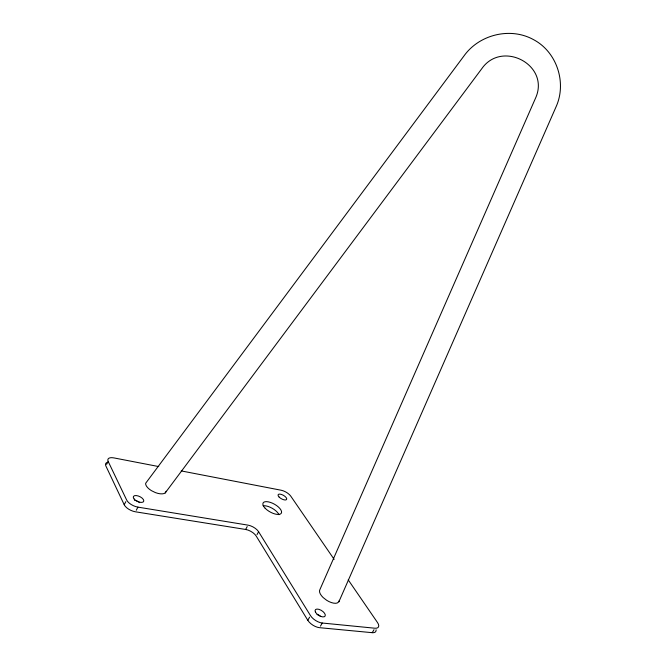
<?xml version="1.0" encoding="UTF-8"?>
<svg xmlns="http://www.w3.org/2000/svg" width="666" height="666" viewBox="0 0 666 666"><rect width="100%" height="100%" fill="white"/><g stroke="black" fill="none" stroke-linecap="round" stroke-linejoin="round"><path stroke-width="1" d="M338.894 601.739L556.085 106.76C566.924 82.809 556.951 52.006 533.566 39.66C510.431 26.798 479.212 34.499 463.977 55.944L145.646 483.3A10.756 4.903 25.8 0 0 151.415 490.642L155.369 492.582A11.455 5.22 25.8 0 0 165.21 492.94L481.726 68.764C501.981 39.494 550.757 65.226 535.414 98.41L319.905 589.601A11.688 5.445 32.3 0 0 323.135 597.535L326.615 600.257A10.972 5.12 32.3 0 0 337.163 603.038L338.894 601.739A11.688 5.453 32.2 0 0 339.252 600.341M106.618 464.402L108.158 461.405A9.158 4.104 24.5 0 1 113.869 457.9L158.749 466.575M376.082 629.82A9.432 4.404 33.8 0 1 372.219 632.683L319.547 627.68A9.757 4.812 32.5 0 1 307.8 620.287L256.202 536.055A8.916 4.088 29 0 0 245.621 529.462L135.456 511.804A9.565 4.587 25.1 0 1 124.217 504.736L125.849 501.615M136.28 510.248L137.92 507.126L248.018 525.141A8.924 4.046 29 0 1 258.616 531.743L310.506 615.634A9.765 4.762 32.5 0 0 322.269 623.026L374.891 628.221A9.441 4.371 33.8 0 0 377.514 622.56L348.21 579.853M245.621 529.462L247.219 526.581M257.009 534.623L258.616 531.743M165.218 492.94L166.184 491.233M307.8 620.287L309.598 617.182M320.454 626.132L322.269 623.026M372.219 632.683L374.001 629.711M181.194 470.912L281.169 490.234A8.05 3.288 29.3 0 1 290.776 496.153L334.141 559.357M317.024 614.418L318.972 615.159A5.811 2.839 32.5 0 1 320.796 616.574M108.158 461.405L126.673 500.049A9.574 4.545 25.2 0 0 137.92 507.126M124.217 504.736L105.844 465.9A9.149 4.146 24.4 0 1 106.993 462.504M263.103 505.769A10.448 4.496 29.2 0 1 272.178 508.258A10.448 4.496 29.2 0 1 278.962 514.693M134.49 500.249A5.694 2.714 25.2 0 1 139.677 502.672M265.168 508.266A10.465 4.454 29.2 0 0 281.102 513.503A10.465 4.454 29.2 0 0 270.379 502.389A10.465 4.454 29.2 0 0 265.168 508.266M315.384 611.971A5.811 2.814 32.5 0 0 324.151 616.783A5.811 2.814 32.5 0 0 321.045 610.231A5.811 2.814 32.5 0 0 315.384 611.971M279.146 497.094A4.862 1.998 29.3 0 0 286.522 499.583A4.862 1.998 29.3 0 0 281.527 494.472A4.862 1.998 29.3 0 0 279.146 497.094M134.141 499.042A5.703 2.689 25.3 0 0 143.265 501.923A5.703 2.689 25.3 0 0 138.22 495.97A5.703 2.689 25.3 0 0 134.141 499.042"/></g></svg>
